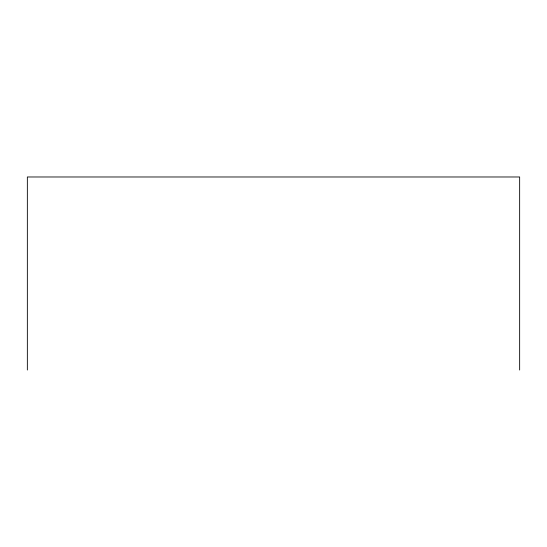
<?xml version="1.0" encoding="UTF-8"?>
<svg xmlns="http://www.w3.org/2000/svg" width="547" height="547" viewBox="0 0 547 547"><rect width="100%" height="100%" fill="white"/><g stroke="black" fill="none" stroke-linecap="round" stroke-linejoin="round"><path stroke-width="0.82" d="M519.65 370.018L519.65 176.982L27.35 176.982L27.35 370.018"/></g></svg>
